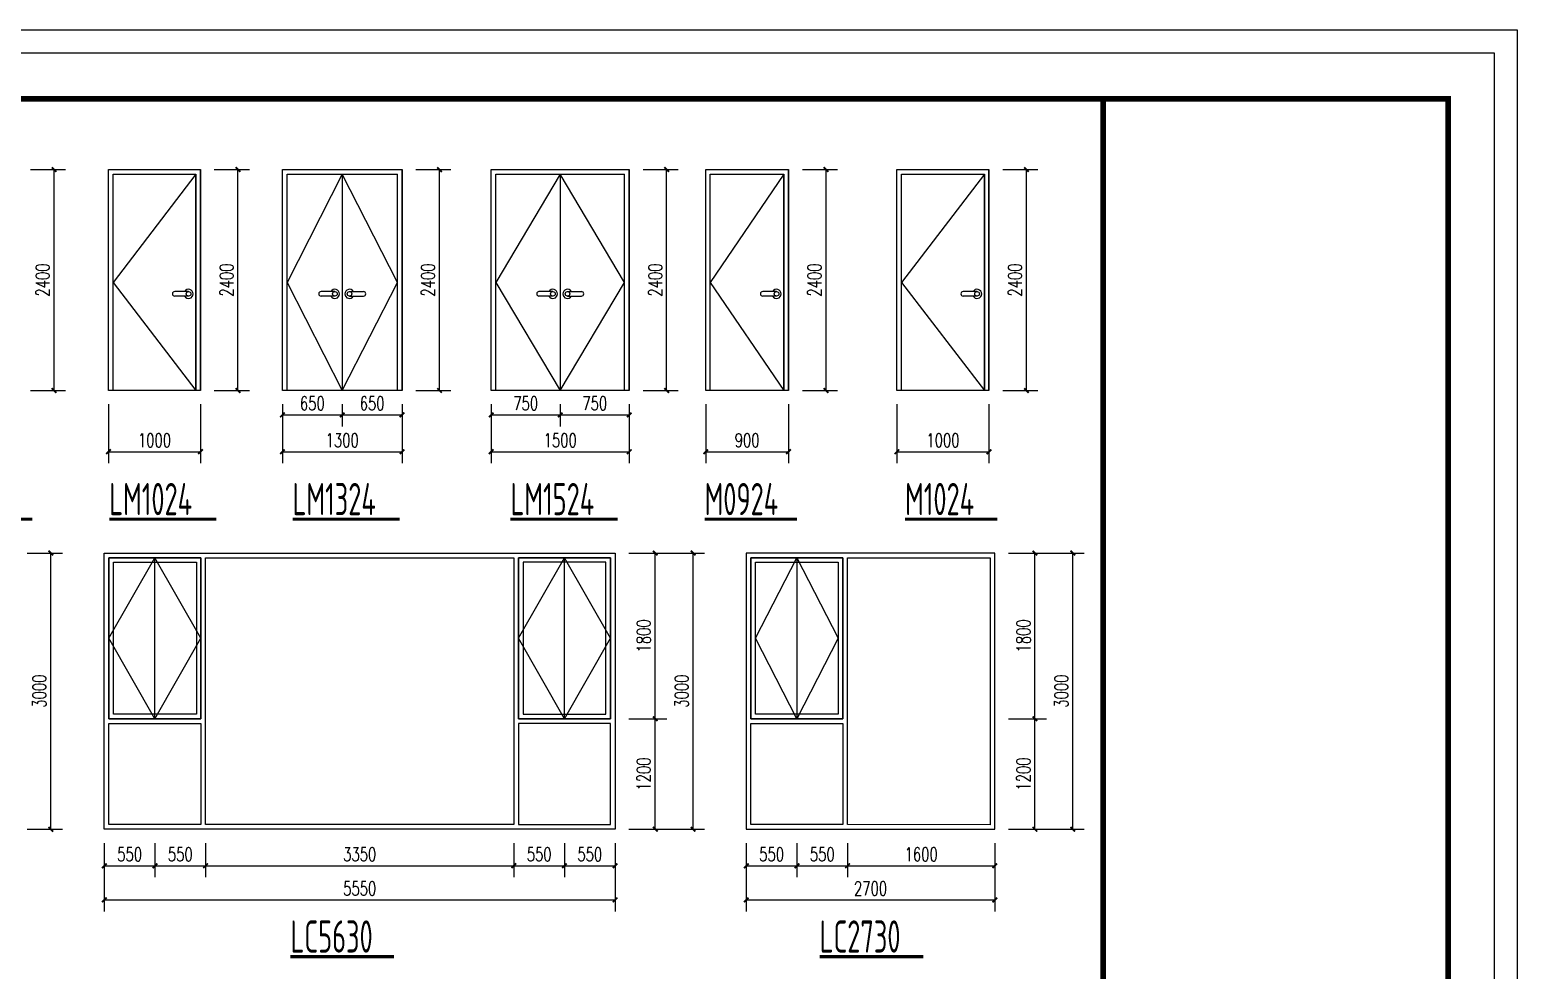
# Model space of a CAD drawing. Header units: millimetres. Extents: x -1048436 to -185795, y -983427 to 400387.
# Drawn here: x -619277 to -603114, y 361994 to 372211 of the extents above; entities that cross this region are included whole.
import ezdxf
from ezdxf.enums import TextEntityAlignment as Align

# ---------------------------------------------------------------- set-up
doc = ezdxf.new("R2010")
doc.units = ezdxf.units.MM
doc.header["$LTSCALE"] = 500
for name, color, linetype in [('C-SHET-TTLB', 11, 'Continuous'), ('DIM_SYMB', 3, 'Continuous'), ('PUB_DIM', 3, 'Continuous'), ('PUB_TEXT', 7, 'Continuous'), ('建-墙', 254, 'Continuous'), ('建-窗', 135, 'Continuous')]:
    doc.layers.add(name, color=color, linetype=linetype)
doc.styles.add('_TCH_DIM_T3', font='SIMPLEX', dxfattribs={"width": 0.705882, "bigfont": 'GBCBIG'})
doc.styles.add('ECADI', font='hzs.shx', dxfattribs={"width": 0.7, "bigfont": 'hztxt.shx'})
doc.styles.add('XD2008', font='xd-hzs.shx', dxfattribs={"width": 0.7, "bigfont": 'xd-hztxt.shx'})
doc.dimstyles.new('_TCH_ARCH&&50', dxfattribs={"dimtxt": 148.75, "dimasz": 50, "dimexe": 125, "dimexo": 150, "dimgap": 50, "dimtad": 1, "dimdec": 0, "dimzin": 0, "dimdsep": 46, "dimtxsty": '_TCH_DIM_T3', "dimblk": 'ARCHTICK', "dimcen": 0.09, "dimclrt": 7, "dimazin": 2, "dimtfac": 1, "dimtdec": 0, "dimtix": 1, "dimtmove": 2, "dimatfit": 3, "dimldrblk": 'ARCHTICK', "dimfxl": 1, "dimtolj": 1, "dimtzin": 0, "dimarcsym": 0})

# ---------------------------------------------------------------- blocks, each defined once
blk = doc.blocks.new('集团图框A1')
at = {"layer": 'C-SHET-TTLB'}
for points in [[(1095.85, -95.53), (1095.85, -699.53), (244.85, -699.53), (244.85, -95.53)], [(1090.85, -100.53), (1090.85, -694.53), (249.85, -694.53), (249.85, -100.53)]]:
    blk.add_lwpolyline(points, close=True, dxfattribs=at)
at = {"layer": 'C-SHET-TTLB', "const_width": 1.2}
blk.add_lwpolyline([(268.25, -110.53), (1080.85, -110.53), (1080.85, -684.53), (268.25, -684.53)], close=True, dxfattribs=at)
at = {"layer": 'C-SHET-TTLB'}
blk.add_lwpolyline([(1005.85, -110.53, 1.2, 1.2, 0), (1005.85, -684.53, 0.9, 0.9, 0)], format="xyseb", dxfattribs=at)
at = {"color": 2, "style": 'ECADI', "width": 0.7}
for tag, p in [('序号1', (1009.72, -381.88)), ('记要1', (1037.92, -381.9)), ('日期1', (1073.26, -381.71)), ('序号2', (1009.72, -387.77)), ('记要2', (1037.92, -387.79)), ('日期2', (1073.26, -387.6)), ('序号3', (1009.72, -393.63)), ('记要3', (1037.92, -393.65)), ('日期3', (1073.26, -393.46)), ('序号4', (1009.72, -399.51)), ('日期4', (1073.26, -399.35)), ('记要4', (1037.92, -399.53)), ('合作设计单位', (1042.53, -542.75)), ('审定人', (1041.84, -561.74)), ('审核人', (1041.84, -571.23)), ('设计总负责人', (1041.84, -580.99)), ('专业负责人', (1041.84, -591.72)), ('校对人', (1041.84, -601.96)), ('设计人', (1041.84, -611.83)), ('建设单位上', (1044.38, -619.93)), ('建设单位中', (1044.38, -623.89)), ('建设单位下', (1044.38, -627.74)), ('项目名称上', (1044.35, -632.3)), ('项目名称中', (1044.35, -636.38)), ('项目名称下', (1044.35, -640.33)), ('子项', (1043.59, -646.93)), ('图名上', (1044.47, -653.59)), ('图名中', (1044.47, -657.5)), ('图名下', (1044.47, -661.62)), ('工程编号', (1027.1, -667.58)), ('阶段', (1063.92, -667.61)), ('比例', (1025.96, -674.19)), ('专业', (1063.72, -673.97)), ('日期', (1026.1, -680.73)), ('图别、图号', (1066.05, -680.84))]:
    blk.add_attdef(tag, text='', height=3.5, dxfattribs=at).set_placement(p, align=Align.MIDDLE)
blk = doc.blocks.new('A1')
blk.add_blockref('集团图框A1', (-609654.51, -640037.88))
blk = doc.blocks.new('_ArchTick')
at = {"color": 0, "linetype": 'ByBlock', "const_width": 0.4}
blk.add_lwpolyline([(-0.5, -0.5), (0.5, 0.5)], dxfattribs=at)
blk = doc.blocks.new('*D410')
at = {"layer": 'Defpoints', "color": 0, "transparency": 16777216}
for p in [(-609854, 368292), (-608854, 368292), (-608854, 367627)]:
    blk.add_point(p, dxfattribs=at)
at = {"layer": 'PUB_DIM', "color": 0, "lineweight": -2, "transparency": 16777216}
for p, q in [((-609854, 368142), (-609854, 367502)), ((-608854, 368142), (-608854, 367502)), ((-609854, 367627), (-608854, 367627))]:
    blk.add_line(p, q, dxfattribs=at)
at = {"layer": 'PUB_DIM', "color": 0, "lineweight": -2, "transparency": 16777216, "xscale": 50, "yscale": 50, "zscale": 50, "rotation": 180}
blk.add_blockref('_ArchTick', (-609854, 367627), dxfattribs=at)
at = {"layer": 'PUB_DIM', "color": 0, "lineweight": -2, "transparency": 16777216, "xscale": 50, "yscale": 50, "zscale": 50}
blk.add_blockref('_ArchTick', (-608854, 367627), dxfattribs=at)
at = {"layer": 'PUB_DIM', "color": 7, "transparency": 16777216, "insert": (-609354, 367752), "char_height": 148.8, "attachment_point": 5, "style": '_TCH_DIM_T3'}
blk.add_mtext('\\A1;1000', dxfattribs=at)
blk = doc.blocks.new('*D411')
at = {"layer": 'Defpoints', "color": 0, "transparency": 16777216}
for p in [(-608854, 370692), (-608447, 370692), (-608854, 368292)]:
    blk.add_point(p, dxfattribs=at)
at = {"layer": 'PUB_DIM', "color": 0, "lineweight": -2, "transparency": 16777216}
for p, q in [((-608704, 370692), (-608322, 370692)), ((-608447, 368292), (-608447, 370692)), ((-608704, 368292), (-608322, 368292))]:
    blk.add_line(p, q, dxfattribs=at)
at = {"layer": 'PUB_DIM', "color": 0, "lineweight": -2, "transparency": 16777216, "xscale": 50, "yscale": 50, "zscale": 50}
for p, rotation in [((-608447, 370692), 90), ((-608447, 368292), 270)]:
    blk.add_blockref('_ArchTick', p, dxfattribs=dict(at, rotation=rotation))
at = {"layer": 'PUB_DIM', "color": 7, "transparency": 16777216, "insert": (-608571, 369492), "char_height": 148.8, "attachment_point": 5, "rotation": 90, "style": '_TCH_DIM_T3'}
blk.add_mtext('\\A1;2400', dxfattribs=at)
blk = doc.blocks.new('*D414')
at = {"layer": 'Defpoints', "color": 0, "transparency": 16777216}
for p in [(-619455, 366526), (-619048, 366526), (-619455, 363526)]:
    blk.add_point(p, dxfattribs=at)
at = {"layer": 'PUB_DIM', "color": 0, "lineweight": -2, "transparency": 16777216}
for p, q in [((-619305, 366526), (-618923, 366526)), ((-619048, 363526), (-619048, 366526)), ((-619305, 363526), (-618923, 363526))]:
    blk.add_line(p, q, dxfattribs=at)
at = {"layer": 'PUB_DIM', "color": 0, "lineweight": -2, "transparency": 16777216, "xscale": 50, "yscale": 50, "zscale": 50}
for p, rotation in [((-619048, 366526), 90), ((-619048, 363526), 270)]:
    blk.add_blockref('_ArchTick', p, dxfattribs=dict(at, rotation=rotation))
at = {"layer": 'PUB_DIM', "color": 7, "transparency": 16777216, "insert": (-619173, 365026), "char_height": 148.8, "attachment_point": 5, "rotation": 90, "style": '_TCH_DIM_T3'}
blk.add_mtext('\\A1;3000', dxfattribs=at)
blk = doc.blocks.new('*D461')
at = {"layer": 'Defpoints', "color": 0, "transparency": 16777216}
for p in [(-614263, 368292), (-612763, 368292), (-612763, 367627)]:
    blk.add_point(p, dxfattribs=at)
at = {"layer": 'PUB_DIM', "color": 0, "lineweight": -2, "transparency": 16777216}
for p, q in [((-614263, 368142), (-614263, 367502)), ((-612763, 368142), (-612763, 367502)), ((-614263, 367627), (-612763, 367627))]:
    blk.add_line(p, q, dxfattribs=at)
at = {"layer": 'PUB_DIM', "color": 0, "lineweight": -2, "transparency": 16777216, "xscale": 50, "yscale": 50, "zscale": 50, "rotation": 180}
blk.add_blockref('_ArchTick', (-614263, 367627), dxfattribs=at)
at = {"layer": 'PUB_DIM', "color": 0, "lineweight": -2, "transparency": 16777216, "xscale": 50, "yscale": 50, "zscale": 50}
blk.add_blockref('_ArchTick', (-612763, 367627), dxfattribs=at)
at = {"layer": 'PUB_DIM', "color": 7, "transparency": 16777216, "insert": (-613513, 367752), "char_height": 148.8, "attachment_point": 5, "style": '_TCH_DIM_T3'}
blk.add_mtext('\\A1;1500', dxfattribs=at)
blk = doc.blocks.new('*D462')
at = {"layer": 'Defpoints', "color": 0, "transparency": 16777216}
for p in [(-614263, 368292), (-613513, 368292), (-613513, 368027)]:
    blk.add_point(p, dxfattribs=at)
at = {"layer": 'PUB_DIM', "color": 0, "lineweight": -2, "transparency": 16777216}
for p, q in [((-614263, 368142), (-614263, 367902)), ((-613513, 368142), (-613513, 367902)), ((-614263, 368027), (-613513, 368027))]:
    blk.add_line(p, q, dxfattribs=at)
at = {"layer": 'PUB_DIM', "color": 0, "lineweight": -2, "transparency": 16777216, "xscale": 50, "yscale": 50, "zscale": 50, "rotation": 180}
blk.add_blockref('_ArchTick', (-614263, 368027), dxfattribs=at)
at = {"layer": 'PUB_DIM', "color": 0, "lineweight": -2, "transparency": 16777216, "xscale": 50, "yscale": 50, "zscale": 50}
blk.add_blockref('_ArchTick', (-613513, 368027), dxfattribs=at)
at = {"layer": 'PUB_DIM', "color": 7, "transparency": 16777216, "insert": (-613888, 368152), "char_height": 148.8, "attachment_point": 5, "style": '_TCH_DIM_T3'}
blk.add_mtext('\\A1;750', dxfattribs=at)
blk = doc.blocks.new('*D463')
at = {"layer": 'Defpoints', "color": 0, "transparency": 16777216}
for p in [(-613513, 368292), (-612763, 368292), (-612763, 368027)]:
    blk.add_point(p, dxfattribs=at)
at = {"layer": 'PUB_DIM', "color": 0, "lineweight": -2, "transparency": 16777216}
for p, q in [((-613513, 368142), (-613513, 367902)), ((-612763, 368142), (-612763, 367902)), ((-613513, 368027), (-612763, 368027))]:
    blk.add_line(p, q, dxfattribs=at)
at = {"layer": 'PUB_DIM', "color": 0, "lineweight": -2, "transparency": 16777216, "xscale": 50, "yscale": 50, "zscale": 50, "rotation": 180}
blk.add_blockref('_ArchTick', (-613513, 368027), dxfattribs=at)
at = {"layer": 'PUB_DIM', "color": 0, "lineweight": -2, "transparency": 16777216, "xscale": 50, "yscale": 50, "zscale": 50}
blk.add_blockref('_ArchTick', (-612763, 368027), dxfattribs=at)
at = {"layer": 'PUB_DIM', "color": 7, "transparency": 16777216, "insert": (-613138, 368152), "char_height": 148.8, "attachment_point": 5, "style": '_TCH_DIM_T3'}
blk.add_mtext('\\A1;750', dxfattribs=at)
blk = doc.blocks.new('*D464')
at = {"layer": 'Defpoints', "color": 0, "transparency": 16777216}
for p in [(-612763, 370692), (-612357, 370692), (-612763, 368292)]:
    blk.add_point(p, dxfattribs=at)
at = {"layer": 'PUB_DIM', "color": 0, "lineweight": -2, "transparency": 16777216}
for p, q in [((-612613, 370692), (-612232, 370692)), ((-612357, 368292), (-612357, 370692)), ((-612613, 368292), (-612232, 368292))]:
    blk.add_line(p, q, dxfattribs=at)
at = {"layer": 'PUB_DIM', "color": 0, "lineweight": -2, "transparency": 16777216, "xscale": 50, "yscale": 50, "zscale": 50}
for p, rotation in [((-612357, 370692), 90), ((-612357, 368292), 270)]:
    blk.add_blockref('_ArchTick', p, dxfattribs=dict(at, rotation=rotation))
at = {"layer": 'PUB_DIM', "color": 7, "transparency": 16777216, "insert": (-612481, 369492), "char_height": 148.8, "attachment_point": 5, "rotation": 90, "style": '_TCH_DIM_T3'}
blk.add_mtext('\\A1;2400', dxfattribs=at)
blk = doc.blocks.new('*D565')
at = {"layer": 'Defpoints', "color": 0, "transparency": 16777216}
for p in [(-608380, 366526), (-607943, 366526), (-608380, 363526)]:
    blk.add_point(p, dxfattribs=at)
at = {"layer": 'PUB_DIM', "color": 0, "lineweight": -2, "transparency": 16777216}
for p, q in [((-608230, 366526), (-607818, 366526)), ((-607943, 363526), (-607943, 366526)), ((-608230, 363526), (-607818, 363526))]:
    blk.add_line(p, q, dxfattribs=at)
at = {"layer": 'PUB_DIM', "color": 0, "lineweight": -2, "transparency": 16777216, "xscale": 50, "yscale": 50, "zscale": 50}
for p, rotation in [((-607943, 366526), 90), ((-607943, 363526), 270)]:
    blk.add_blockref('_ArchTick', p, dxfattribs=dict(at, rotation=rotation))
at = {"layer": 'PUB_DIM', "color": 7, "transparency": 16777216, "insert": (-608068, 365026), "char_height": 148.8, "attachment_point": 5, "rotation": 90, "style": '_TCH_DIM_T3'}
blk.add_mtext('\\A1;3000', dxfattribs=at)
blk = doc.blocks.new('*D566')
at = {"layer": 'Defpoints', "color": 0, "transparency": 16777216}
for p in [(-608791, 364726), (-608355, 364726), (-608791, 363526)]:
    blk.add_point(p, dxfattribs=at)
at = {"layer": 'PUB_DIM', "color": 0, "lineweight": -2, "transparency": 16777216}
for p, q in [((-608641, 364726), (-608230, 364726)), ((-608355, 363526), (-608355, 364726)), ((-608641, 363526), (-608230, 363526))]:
    blk.add_line(p, q, dxfattribs=at)
at = {"layer": 'PUB_DIM', "color": 0, "lineweight": -2, "transparency": 16777216, "xscale": 50, "yscale": 50, "zscale": 50}
for p, rotation in [((-608355, 364726), 90), ((-608355, 363526), 270)]:
    blk.add_blockref('_ArchTick', p, dxfattribs=dict(at, rotation=rotation))
at = {"layer": 'PUB_DIM', "color": 7, "transparency": 16777216, "insert": (-608479, 364126), "char_height": 148.8, "attachment_point": 5, "rotation": 90, "style": '_TCH_DIM_T3'}
blk.add_mtext('\\A1;1200', dxfattribs=at)
blk = doc.blocks.new('*D567')
at = {"layer": 'Defpoints', "color": 0, "transparency": 16777216}
for p in [(-608791, 366526), (-608355, 366526), (-608791, 364726)]:
    blk.add_point(p, dxfattribs=at)
at = {"layer": 'PUB_DIM', "color": 0, "lineweight": -2, "transparency": 16777216}
for p, q in [((-608641, 366526), (-608230, 366526)), ((-608355, 364726), (-608355, 366526)), ((-608641, 364726), (-608230, 364726))]:
    blk.add_line(p, q, dxfattribs=at)
at = {"layer": 'PUB_DIM', "color": 0, "lineweight": -2, "transparency": 16777216, "xscale": 50, "yscale": 50, "zscale": 50}
for p, rotation in [((-608355, 366526), 90), ((-608355, 364726), 270)]:
    blk.add_blockref('_ArchTick', p, dxfattribs=dict(at, rotation=rotation))
at = {"layer": 'PUB_DIM', "color": 7, "transparency": 16777216, "insert": (-608479, 365626), "char_height": 148.8, "attachment_point": 5, "rotation": 90, "style": '_TCH_DIM_T3'}
blk.add_mtext('\\A1;1800', dxfattribs=at)
blk = doc.blocks.new('*D568')
at = {"layer": 'Defpoints', "color": 0, "transparency": 16777216}
for p in [(-611491, 363154), (-608791, 363154), (-608791, 362758)]:
    blk.add_point(p, dxfattribs=at)
at = {"layer": 'PUB_DIM', "color": 0, "lineweight": -2, "transparency": 16777216}
for p, q in [((-611491, 363004), (-611491, 362633)), ((-608791, 363004), (-608791, 362633)), ((-611491, 362758), (-608791, 362758))]:
    blk.add_line(p, q, dxfattribs=at)
at = {"layer": 'PUB_DIM', "color": 0, "lineweight": -2, "transparency": 16777216, "xscale": 50, "yscale": 50, "zscale": 50, "rotation": 180}
blk.add_blockref('_ArchTick', (-611491, 362758), dxfattribs=at)
at = {"layer": 'PUB_DIM', "color": 0, "lineweight": -2, "transparency": 16777216, "xscale": 50, "yscale": 50, "zscale": 50}
blk.add_blockref('_ArchTick', (-608791, 362758), dxfattribs=at)
at = {"layer": 'PUB_DIM', "color": 7, "transparency": 16777216, "insert": (-610141, 362882), "char_height": 148.8, "attachment_point": 5, "style": '_TCH_DIM_T3'}
blk.add_mtext('\\A1;2700', dxfattribs=at)
blk = doc.blocks.new('*D569')
at = {"layer": 'Defpoints', "color": 0, "transparency": 16777216}
for p in [(-611491, 363526), (-610941, 363526), (-610941, 363129)]:
    blk.add_point(p, dxfattribs=at)
at = {"layer": 'PUB_DIM', "color": 0, "lineweight": -2, "transparency": 16777216}
for p, q in [((-611491, 363376), (-611491, 363004)), ((-610941, 363376), (-610941, 363004)), ((-611491, 363129), (-610941, 363129))]:
    blk.add_line(p, q, dxfattribs=at)
at = {"layer": 'PUB_DIM', "color": 0, "lineweight": -2, "transparency": 16777216, "xscale": 50, "yscale": 50, "zscale": 50, "rotation": 180}
blk.add_blockref('_ArchTick', (-611491, 363129), dxfattribs=at)
at = {"layer": 'PUB_DIM', "color": 0, "lineweight": -2, "transparency": 16777216, "xscale": 50, "yscale": 50, "zscale": 50}
blk.add_blockref('_ArchTick', (-610941, 363129), dxfattribs=at)
at = {"layer": 'PUB_DIM', "color": 7, "transparency": 16777216, "insert": (-611216, 363254), "char_height": 148.8, "attachment_point": 5, "style": '_TCH_DIM_T3'}
blk.add_mtext('\\A1;550', dxfattribs=at)
blk = doc.blocks.new('*D570')
at = {"layer": 'Defpoints', "color": 0, "transparency": 16777216}
for p in [(-610941, 363526), (-610391, 363526), (-610391, 363129)]:
    blk.add_point(p, dxfattribs=at)
at = {"layer": 'PUB_DIM', "color": 0, "lineweight": -2, "transparency": 16777216}
for p, q in [((-610941, 363376), (-610941, 363004)), ((-610391, 363376), (-610391, 363004)), ((-610941, 363129), (-610391, 363129))]:
    blk.add_line(p, q, dxfattribs=at)
at = {"layer": 'PUB_DIM', "color": 0, "lineweight": -2, "transparency": 16777216, "xscale": 50, "yscale": 50, "zscale": 50, "rotation": 180}
blk.add_blockref('_ArchTick', (-610941, 363129), dxfattribs=at)
at = {"layer": 'PUB_DIM', "color": 0, "lineweight": -2, "transparency": 16777216, "xscale": 50, "yscale": 50, "zscale": 50}
blk.add_blockref('_ArchTick', (-610391, 363129), dxfattribs=at)
at = {"layer": 'PUB_DIM', "color": 7, "transparency": 16777216, "insert": (-610666, 363254), "char_height": 148.8, "attachment_point": 5, "style": '_TCH_DIM_T3'}
blk.add_mtext('\\A1;550', dxfattribs=at)
blk = doc.blocks.new('*D571')
at = {"layer": 'Defpoints', "color": 0, "transparency": 16777216}
for p in [(-610391, 363526), (-608791, 363526), (-608791, 363129)]:
    blk.add_point(p, dxfattribs=at)
at = {"layer": 'PUB_DIM', "color": 0, "lineweight": -2, "transparency": 16777216}
for p, q in [((-610391, 363376), (-610391, 363004)), ((-608791, 363376), (-608791, 363004)), ((-610391, 363129), (-608791, 363129))]:
    blk.add_line(p, q, dxfattribs=at)
at = {"layer": 'PUB_DIM', "color": 0, "lineweight": -2, "transparency": 16777216, "xscale": 50, "yscale": 50, "zscale": 50, "rotation": 180}
blk.add_blockref('_ArchTick', (-610391, 363129), dxfattribs=at)
at = {"layer": 'PUB_DIM', "color": 0, "lineweight": -2, "transparency": 16777216, "xscale": 50, "yscale": 50, "zscale": 50}
blk.add_blockref('_ArchTick', (-608791, 363129), dxfattribs=at)
at = {"layer": 'PUB_DIM', "color": 7, "transparency": 16777216, "insert": (-609591, 363254), "char_height": 148.8, "attachment_point": 5, "style": '_TCH_DIM_T3'}
blk.add_mtext('\\A1;1600', dxfattribs=at)
blk = doc.blocks.new('*D572')
at = {"layer": 'Defpoints', "color": 0, "transparency": 16777216}
for p in [(-612505, 366526), (-612069, 366526), (-612505, 363526)]:
    blk.add_point(p, dxfattribs=at)
at = {"layer": 'PUB_DIM', "color": 0, "lineweight": -2, "transparency": 16777216}
for p, q in [((-612355, 366526), (-611944, 366526)), ((-612069, 363526), (-612069, 366526)), ((-612355, 363526), (-611944, 363526))]:
    blk.add_line(p, q, dxfattribs=at)
at = {"layer": 'PUB_DIM', "color": 0, "lineweight": -2, "transparency": 16777216, "xscale": 50, "yscale": 50, "zscale": 50}
for p, rotation in [((-612069, 366526), 90), ((-612069, 363526), 270)]:
    blk.add_blockref('_ArchTick', p, dxfattribs=dict(at, rotation=rotation))
at = {"layer": 'PUB_DIM', "color": 7, "transparency": 16777216, "insert": (-612193, 365026), "char_height": 148.8, "attachment_point": 5, "rotation": 90, "style": '_TCH_DIM_T3'}
blk.add_mtext('\\A1;3000', dxfattribs=at)
blk = doc.blocks.new('*D573')
at = {"layer": 'Defpoints', "color": 0, "transparency": 16777216}
for p in [(-612917, 364726), (-612480, 364726), (-612917, 363526)]:
    blk.add_point(p, dxfattribs=at)
at = {"layer": 'PUB_DIM', "color": 0, "lineweight": -2, "transparency": 16777216}
for p, q in [((-612767, 364726), (-612355, 364726)), ((-612480, 363526), (-612480, 364726)), ((-612767, 363526), (-612355, 363526))]:
    blk.add_line(p, q, dxfattribs=at)
at = {"layer": 'PUB_DIM', "color": 0, "lineweight": -2, "transparency": 16777216, "xscale": 50, "yscale": 50, "zscale": 50}
for p, rotation in [((-612480, 364726), 90), ((-612480, 363526), 270)]:
    blk.add_blockref('_ArchTick', p, dxfattribs=dict(at, rotation=rotation))
at = {"layer": 'PUB_DIM', "color": 7, "transparency": 16777216, "insert": (-612605, 364126), "char_height": 148.8, "attachment_point": 5, "rotation": 90, "style": '_TCH_DIM_T3'}
blk.add_mtext('\\A1;1200', dxfattribs=at)
blk = doc.blocks.new('*D574')
at = {"layer": 'Defpoints', "color": 0, "transparency": 16777216}
for p in [(-612917, 366526), (-612480, 366526), (-612917, 364726)]:
    blk.add_point(p, dxfattribs=at)
at = {"layer": 'PUB_DIM', "color": 0, "lineweight": -2, "transparency": 16777216}
for p, q in [((-612767, 366526), (-612355, 366526)), ((-612480, 364726), (-612480, 366526)), ((-612767, 364726), (-612355, 364726))]:
    blk.add_line(p, q, dxfattribs=at)
at = {"layer": 'PUB_DIM', "color": 0, "lineweight": -2, "transparency": 16777216, "xscale": 50, "yscale": 50, "zscale": 50}
for p, rotation in [((-612480, 366526), 90), ((-612480, 364726), 270)]:
    blk.add_blockref('_ArchTick', p, dxfattribs=dict(at, rotation=rotation))
at = {"layer": 'PUB_DIM', "color": 7, "transparency": 16777216, "insert": (-612605, 365626), "char_height": 148.8, "attachment_point": 5, "rotation": 90, "style": '_TCH_DIM_T3'}
blk.add_mtext('\\A1;1800', dxfattribs=at)
blk = doc.blocks.new('*D575')
at = {"layer": 'Defpoints', "color": 0, "transparency": 16777216}
for p in [(-618467, 363154), (-612917, 363154), (-612917, 362758)]:
    blk.add_point(p, dxfattribs=at)
at = {"layer": 'PUB_DIM', "color": 0, "lineweight": -2, "transparency": 16777216}
for p, q in [((-618467, 363004), (-618467, 362633)), ((-612917, 363004), (-612917, 362633)), ((-618467, 362758), (-612917, 362758))]:
    blk.add_line(p, q, dxfattribs=at)
at = {"layer": 'PUB_DIM', "color": 0, "lineweight": -2, "transparency": 16777216, "xscale": 50, "yscale": 50, "zscale": 50, "rotation": 180}
blk.add_blockref('_ArchTick', (-618467, 362758), dxfattribs=at)
at = {"layer": 'PUB_DIM', "color": 0, "lineweight": -2, "transparency": 16777216, "xscale": 50, "yscale": 50, "zscale": 50}
blk.add_blockref('_ArchTick', (-612917, 362758), dxfattribs=at)
at = {"layer": 'PUB_DIM', "color": 7, "transparency": 16777216, "insert": (-615692, 362882), "char_height": 148.8, "attachment_point": 5, "style": '_TCH_DIM_T3'}
blk.add_mtext('\\A1;5550', dxfattribs=at)
blk = doc.blocks.new('*D576')
at = {"layer": 'Defpoints', "color": 0, "transparency": 16777216}
for p in [(-618467, 363526), (-617917, 363526), (-617917, 363129)]:
    blk.add_point(p, dxfattribs=at)
at = {"layer": 'PUB_DIM', "color": 0, "lineweight": -2, "transparency": 16777216}
for p, q in [((-618467, 363376), (-618467, 363004)), ((-617917, 363376), (-617917, 363004)), ((-618467, 363129), (-617917, 363129))]:
    blk.add_line(p, q, dxfattribs=at)
at = {"layer": 'PUB_DIM', "color": 0, "lineweight": -2, "transparency": 16777216, "xscale": 50, "yscale": 50, "zscale": 50, "rotation": 180}
blk.add_blockref('_ArchTick', (-618467, 363129), dxfattribs=at)
at = {"layer": 'PUB_DIM', "color": 0, "lineweight": -2, "transparency": 16777216, "xscale": 50, "yscale": 50, "zscale": 50}
blk.add_blockref('_ArchTick', (-617917, 363129), dxfattribs=at)
at = {"layer": 'PUB_DIM', "color": 7, "transparency": 16777216, "insert": (-618192, 363254), "char_height": 148.8, "attachment_point": 5, "style": '_TCH_DIM_T3'}
blk.add_mtext('\\A1;550', dxfattribs=at)
blk = doc.blocks.new('*D577')
at = {"layer": 'Defpoints', "color": 0, "transparency": 16777216}
for p in [(-617917, 363526), (-617367, 363526), (-617367, 363129)]:
    blk.add_point(p, dxfattribs=at)
at = {"layer": 'PUB_DIM', "color": 0, "lineweight": -2, "transparency": 16777216}
for p, q in [((-617917, 363376), (-617917, 363004)), ((-617367, 363376), (-617367, 363004)), ((-617917, 363129), (-617367, 363129))]:
    blk.add_line(p, q, dxfattribs=at)
at = {"layer": 'PUB_DIM', "color": 0, "lineweight": -2, "transparency": 16777216, "xscale": 50, "yscale": 50, "zscale": 50, "rotation": 180}
blk.add_blockref('_ArchTick', (-617917, 363129), dxfattribs=at)
at = {"layer": 'PUB_DIM', "color": 0, "lineweight": -2, "transparency": 16777216, "xscale": 50, "yscale": 50, "zscale": 50}
blk.add_blockref('_ArchTick', (-617367, 363129), dxfattribs=at)
at = {"layer": 'PUB_DIM', "color": 7, "transparency": 16777216, "insert": (-617642, 363254), "char_height": 148.8, "attachment_point": 5, "style": '_TCH_DIM_T3'}
blk.add_mtext('\\A1;550', dxfattribs=at)
blk = doc.blocks.new('*D578')
at = {"layer": 'Defpoints', "color": 0, "transparency": 16777216}
for p in [(-617367, 363526), (-614017, 363526), (-614017, 363129)]:
    blk.add_point(p, dxfattribs=at)
at = {"layer": 'PUB_DIM', "color": 0, "lineweight": -2, "transparency": 16777216}
for p, q in [((-617367, 363376), (-617367, 363004)), ((-614017, 363376), (-614017, 363004)), ((-617367, 363129), (-614017, 363129))]:
    blk.add_line(p, q, dxfattribs=at)
at = {"layer": 'PUB_DIM', "color": 0, "lineweight": -2, "transparency": 16777216, "xscale": 50, "yscale": 50, "zscale": 50, "rotation": 180}
blk.add_blockref('_ArchTick', (-617367, 363129), dxfattribs=at)
at = {"layer": 'PUB_DIM', "color": 0, "lineweight": -2, "transparency": 16777216, "xscale": 50, "yscale": 50, "zscale": 50}
blk.add_blockref('_ArchTick', (-614017, 363129), dxfattribs=at)
at = {"layer": 'PUB_DIM', "color": 7, "transparency": 16777216, "insert": (-615692, 363254), "char_height": 148.8, "attachment_point": 5, "style": '_TCH_DIM_T3'}
blk.add_mtext('\\A1;3350', dxfattribs=at)
blk = doc.blocks.new('*D579')
at = {"layer": 'Defpoints', "color": 0, "transparency": 16777216}
for p in [(-614017, 363526), (-613467, 363526), (-613467, 363129)]:
    blk.add_point(p, dxfattribs=at)
at = {"layer": 'PUB_DIM', "color": 0, "lineweight": -2, "transparency": 16777216}
for p, q in [((-614017, 363376), (-614017, 363004)), ((-613467, 363376), (-613467, 363004)), ((-614017, 363129), (-613467, 363129))]:
    blk.add_line(p, q, dxfattribs=at)
at = {"layer": 'PUB_DIM', "color": 0, "lineweight": -2, "transparency": 16777216, "xscale": 50, "yscale": 50, "zscale": 50, "rotation": 180}
blk.add_blockref('_ArchTick', (-614017, 363129), dxfattribs=at)
at = {"layer": 'PUB_DIM', "color": 0, "lineweight": -2, "transparency": 16777216, "xscale": 50, "yscale": 50, "zscale": 50}
blk.add_blockref('_ArchTick', (-613467, 363129), dxfattribs=at)
at = {"layer": 'PUB_DIM', "color": 7, "transparency": 16777216, "insert": (-613742, 363254), "char_height": 148.8, "attachment_point": 5, "style": '_TCH_DIM_T3'}
blk.add_mtext('\\A1;550', dxfattribs=at)
blk = doc.blocks.new('*D580')
at = {"layer": 'Defpoints', "color": 0, "transparency": 16777216}
for p in [(-613467, 363526), (-612917, 363526), (-612917, 363129)]:
    blk.add_point(p, dxfattribs=at)
at = {"layer": 'PUB_DIM', "color": 0, "lineweight": -2, "transparency": 16777216}
for p, q in [((-613467, 363376), (-613467, 363004)), ((-612917, 363376), (-612917, 363004)), ((-613467, 363129), (-612917, 363129))]:
    blk.add_line(p, q, dxfattribs=at)
at = {"layer": 'PUB_DIM', "color": 0, "lineweight": -2, "transparency": 16777216, "xscale": 50, "yscale": 50, "zscale": 50, "rotation": 180}
blk.add_blockref('_ArchTick', (-613467, 363129), dxfattribs=at)
at = {"layer": 'PUB_DIM', "color": 0, "lineweight": -2, "transparency": 16777216, "xscale": 50, "yscale": 50, "zscale": 50}
blk.add_blockref('_ArchTick', (-612917, 363129), dxfattribs=at)
at = {"layer": 'PUB_DIM', "color": 7, "transparency": 16777216, "insert": (-613192, 363254), "char_height": 148.8, "attachment_point": 5, "style": '_TCH_DIM_T3'}
blk.add_mtext('\\A1;550', dxfattribs=at)
blk = doc.blocks.new('*D586')
at = {"layer": 'Defpoints', "color": 0, "transparency": 16777216}
for p in [(-611932, 368292), (-611032, 368292), (-611032, 367627)]:
    blk.add_point(p, dxfattribs=at)
at = {"layer": 'PUB_DIM', "color": 0, "lineweight": -2, "transparency": 16777216}
for p, q in [((-611932, 368142), (-611932, 367502)), ((-611032, 368142), (-611032, 367502)), ((-611932, 367627), (-611032, 367627))]:
    blk.add_line(p, q, dxfattribs=at)
at = {"layer": 'PUB_DIM', "color": 0, "lineweight": -2, "transparency": 16777216, "xscale": 50, "yscale": 50, "zscale": 50, "rotation": 180}
blk.add_blockref('_ArchTick', (-611932, 367627), dxfattribs=at)
at = {"layer": 'PUB_DIM', "color": 0, "lineweight": -2, "transparency": 16777216, "xscale": 50, "yscale": 50, "zscale": 50}
blk.add_blockref('_ArchTick', (-611032, 367627), dxfattribs=at)
at = {"layer": 'PUB_DIM', "color": 7, "transparency": 16777216, "insert": (-611482, 367752), "char_height": 148.8, "attachment_point": 5, "style": '_TCH_DIM_T3'}
blk.add_mtext('\\A1;900', dxfattribs=at)
blk = doc.blocks.new('*D587')
at = {"layer": 'Defpoints', "color": 0, "transparency": 16777216}
for p in [(-611032, 370692), (-610625, 370692), (-611032, 368292)]:
    blk.add_point(p, dxfattribs=at)
at = {"layer": 'PUB_DIM', "color": 0, "lineweight": -2, "transparency": 16777216}
for p, q in [((-610882, 370692), (-610500, 370692)), ((-610625, 368292), (-610625, 370692)), ((-610882, 368292), (-610500, 368292))]:
    blk.add_line(p, q, dxfattribs=at)
at = {"layer": 'PUB_DIM', "color": 0, "lineweight": -2, "transparency": 16777216, "xscale": 50, "yscale": 50, "zscale": 50}
for p, rotation in [((-610625, 370692), 90), ((-610625, 368292), 270)]:
    blk.add_blockref('_ArchTick', p, dxfattribs=dict(at, rotation=rotation))
at = {"layer": 'PUB_DIM', "color": 7, "transparency": 16777216, "insert": (-610750, 369492), "char_height": 148.8, "attachment_point": 5, "rotation": 90, "style": '_TCH_DIM_T3'}
blk.add_mtext('\\A1;2400', dxfattribs=at)
blk = doc.blocks.new('*D588')
at = {"layer": 'Defpoints', "color": 0, "transparency": 16777216}
for p in [(-616532, 368292), (-615232, 368292), (-615232, 367627)]:
    blk.add_point(p, dxfattribs=at)
at = {"layer": 'PUB_DIM', "color": 0, "lineweight": -2, "transparency": 16777216}
for p, q in [((-616532, 368142), (-616532, 367502)), ((-615232, 368142), (-615232, 367502)), ((-616532, 367627), (-615232, 367627))]:
    blk.add_line(p, q, dxfattribs=at)
at = {"layer": 'PUB_DIM', "color": 0, "lineweight": -2, "transparency": 16777216, "xscale": 50, "yscale": 50, "zscale": 50, "rotation": 180}
blk.add_blockref('_ArchTick', (-616532, 367627), dxfattribs=at)
at = {"layer": 'PUB_DIM', "color": 0, "lineweight": -2, "transparency": 16777216, "xscale": 50, "yscale": 50, "zscale": 50}
blk.add_blockref('_ArchTick', (-615232, 367627), dxfattribs=at)
at = {"layer": 'PUB_DIM', "color": 7, "transparency": 16777216, "insert": (-615882, 367752), "char_height": 148.8, "attachment_point": 5, "style": '_TCH_DIM_T3'}
blk.add_mtext('\\A1;1300', dxfattribs=at)
blk = doc.blocks.new('*D589')
at = {"layer": 'Defpoints', "color": 0, "transparency": 16777216}
for p in [(-616532, 368292), (-615882, 368292), (-615882, 368027)]:
    blk.add_point(p, dxfattribs=at)
at = {"layer": 'PUB_DIM', "color": 0, "lineweight": -2, "transparency": 16777216}
for p, q in [((-616532, 368142), (-616532, 367902)), ((-615882, 368142), (-615882, 367902)), ((-616532, 368027), (-615882, 368027))]:
    blk.add_line(p, q, dxfattribs=at)
at = {"layer": 'PUB_DIM', "color": 0, "lineweight": -2, "transparency": 16777216, "xscale": 50, "yscale": 50, "zscale": 50, "rotation": 180}
blk.add_blockref('_ArchTick', (-616532, 368027), dxfattribs=at)
at = {"layer": 'PUB_DIM', "color": 0, "lineweight": -2, "transparency": 16777216, "xscale": 50, "yscale": 50, "zscale": 50}
blk.add_blockref('_ArchTick', (-615882, 368027), dxfattribs=at)
at = {"layer": 'PUB_DIM', "color": 7, "transparency": 16777216, "insert": (-616207, 368152), "char_height": 148.8, "attachment_point": 5, "style": '_TCH_DIM_T3'}
blk.add_mtext('\\A1;650', dxfattribs=at)
blk = doc.blocks.new('*D590')
at = {"layer": 'Defpoints', "color": 0, "transparency": 16777216}
for p in [(-615882, 368292), (-615232, 368292), (-615232, 368027)]:
    blk.add_point(p, dxfattribs=at)
at = {"layer": 'PUB_DIM', "color": 0, "lineweight": -2, "transparency": 16777216}
for p, q in [((-615882, 368142), (-615882, 367902)), ((-615232, 368142), (-615232, 367902)), ((-615882, 368027), (-615232, 368027))]:
    blk.add_line(p, q, dxfattribs=at)
at = {"layer": 'PUB_DIM', "color": 0, "lineweight": -2, "transparency": 16777216, "xscale": 50, "yscale": 50, "zscale": 50, "rotation": 180}
blk.add_blockref('_ArchTick', (-615882, 368027), dxfattribs=at)
at = {"layer": 'PUB_DIM', "color": 0, "lineweight": -2, "transparency": 16777216, "xscale": 50, "yscale": 50, "zscale": 50}
blk.add_blockref('_ArchTick', (-615232, 368027), dxfattribs=at)
at = {"layer": 'PUB_DIM', "color": 7, "transparency": 16777216, "insert": (-615557, 368152), "char_height": 148.8, "attachment_point": 5, "style": '_TCH_DIM_T3'}
blk.add_mtext('\\A1;650', dxfattribs=at)
blk = doc.blocks.new('*D591')
at = {"layer": 'Defpoints', "color": 0, "transparency": 16777216}
for p in [(-615232, 370692), (-614825, 370692), (-615232, 368292)]:
    blk.add_point(p, dxfattribs=at)
at = {"layer": 'PUB_DIM', "color": 0, "lineweight": -2, "transparency": 16777216}
for p, q in [((-615082, 370692), (-614700, 370692)), ((-614825, 368292), (-614825, 370692)), ((-615082, 368292), (-614700, 368292))]:
    blk.add_line(p, q, dxfattribs=at)
at = {"layer": 'PUB_DIM', "color": 0, "lineweight": -2, "transparency": 16777216, "xscale": 50, "yscale": 50, "zscale": 50}
for p, rotation in [((-614825, 370692), 90), ((-614825, 368292), 270)]:
    blk.add_blockref('_ArchTick', p, dxfattribs=dict(at, rotation=rotation))
at = {"layer": 'PUB_DIM', "color": 7, "transparency": 16777216, "insert": (-614949, 369492), "char_height": 148.8, "attachment_point": 5, "rotation": 90, "style": '_TCH_DIM_T3'}
blk.add_mtext('\\A1;2400', dxfattribs=at)
blk = doc.blocks.new('*D592')
at = {"layer": 'Defpoints', "color": 0, "transparency": 16777216}
for p in [(-618422, 368292), (-617422, 368292), (-617422, 367627)]:
    blk.add_point(p, dxfattribs=at)
at = {"layer": 'PUB_DIM', "color": 0, "lineweight": -2, "transparency": 16777216}
for p, q in [((-618422, 368142), (-618422, 367502)), ((-617422, 368142), (-617422, 367502)), ((-618422, 367627), (-617422, 367627))]:
    blk.add_line(p, q, dxfattribs=at)
at = {"layer": 'PUB_DIM', "color": 0, "lineweight": -2, "transparency": 16777216, "xscale": 50, "yscale": 50, "zscale": 50, "rotation": 180}
blk.add_blockref('_ArchTick', (-618422, 367627), dxfattribs=at)
at = {"layer": 'PUB_DIM', "color": 0, "lineweight": -2, "transparency": 16777216, "xscale": 50, "yscale": 50, "zscale": 50}
blk.add_blockref('_ArchTick', (-617422, 367627), dxfattribs=at)
at = {"layer": 'PUB_DIM', "color": 7, "transparency": 16777216, "insert": (-617922, 367752), "char_height": 148.8, "attachment_point": 5, "style": '_TCH_DIM_T3'}
blk.add_mtext('\\A1;1000', dxfattribs=at)
blk = doc.blocks.new('*D593')
at = {"layer": 'Defpoints', "color": 0, "transparency": 16777216}
for p in [(-617422, 370692), (-617015, 370692), (-617422, 368292)]:
    blk.add_point(p, dxfattribs=at)
at = {"layer": 'PUB_DIM', "color": 0, "lineweight": -2, "transparency": 16777216}
for p, q in [((-617272, 370692), (-616890, 370692)), ((-617015, 368292), (-617015, 370692)), ((-617272, 368292), (-616890, 368292))]:
    blk.add_line(p, q, dxfattribs=at)
at = {"layer": 'PUB_DIM', "color": 0, "lineweight": -2, "transparency": 16777216, "xscale": 50, "yscale": 50, "zscale": 50}
for p, rotation in [((-617015, 370692), 90), ((-617015, 368292), 270)]:
    blk.add_blockref('_ArchTick', p, dxfattribs=dict(at, rotation=rotation))
at = {"layer": 'PUB_DIM', "color": 7, "transparency": 16777216, "insert": (-617139, 369492), "char_height": 148.8, "attachment_point": 5, "rotation": 90, "style": '_TCH_DIM_T3'}
blk.add_mtext('\\A1;2400', dxfattribs=at)
blk = doc.blocks.new('*D595')
at = {"layer": 'Defpoints', "color": 0, "transparency": 16777216}
for p in [(-619420, 370692), (-619013, 370692), (-619420, 368292)]:
    blk.add_point(p, dxfattribs=at)
at = {"layer": 'PUB_DIM', "color": 0, "lineweight": -2, "transparency": 16777216}
for p, q in [((-619270, 370692), (-618888, 370692)), ((-619013, 368292), (-619013, 370692)), ((-619270, 368292), (-618888, 368292))]:
    blk.add_line(p, q, dxfattribs=at)
at = {"layer": 'PUB_DIM', "color": 0, "lineweight": -2, "transparency": 16777216, "xscale": 50, "yscale": 50, "zscale": 50}
for p, rotation in [((-619013, 370692), 90), ((-619013, 368292), 270)]:
    blk.add_blockref('_ArchTick', p, dxfattribs=dict(at, rotation=rotation))
at = {"layer": 'PUB_DIM', "color": 7, "transparency": 16777216, "insert": (-619138, 369492), "char_height": 148.8, "attachment_point": 5, "rotation": 90, "style": '_TCH_DIM_T3'}
blk.add_mtext('\\A1;2400', dxfattribs=at)

msp = doc.modelspace()

# ---------------------------------------------------------------- linework, layer by layer
at = {"layer": 'DIM_SYMB', "const_width": 35}
for points in [[(-620412.6, 366894.4), (-619249.6, 366894.4)], [(-618414.1, 366894.4), (-617251, 366894.4)], [(-616421.8, 366894.4), (-615258.7, 366894.4)], [(-614053.6, 366894.4), (-612890.5, 366894.4)], [(-611944.6, 366894.4), (-610941.7, 366894.4)], [(-609766, 366894.4), (-608763.2, 366894.4)], [(-616444.1, 362142.6), (-615318.7, 362142.6)], [(-610694, 362142.6), (-609568.6, 362142.6)]]:
    msp.add_lwpolyline(points, dxfattribs=at)
at = {"layer": '建-墙'}
for points in [[(-618421.8, 370691.9), (-617421.8, 370691.9), (-617421.8, 368291.9), (-618421.8, 368291.9)], [(-616531.7, 370691.9), (-615231.7, 370691.9), (-615231.7, 368291.9), (-616531.7, 368291.9)], [(-614263.5, 370691.9), (-612763.5, 370691.9), (-612763.5, 368291.9), (-614263.5, 368291.9)], [(-611932.4, 370691.9), (-611032.4, 370691.9), (-611032.4, 368291.9), (-611932.4, 368291.9)], [(-609853.9, 370691.9), (-608853.9, 370691.9), (-608853.9, 368291.9), (-609853.9, 368291.9)]]:
    msp.add_lwpolyline(points, close=True, dxfattribs=at)
at = {"layer": '建-窗'}
for p, q in [((-618421.8, 368291.9), (-618421.8, 370691.9)), ((-617471.8, 370641.9), (-618371.8, 369466.9)), ((-618371.8, 368291.9), (-618371.8, 370641.9)), ((-618371.8, 370641.9), (-617471.8, 370641.9)), ((-617471.8, 370641.9), (-617471.8, 368291.9)), ((-617471.8, 368291.9), (-617471.8, 370641.9)), ((-617421.8, 368291.9), (-617421.8, 370691.9)), ((-616531.7, 370691.9), (-615231.7, 370691.9)), ((-616531.7, 368291.9), (-616531.7, 370691.9)), ((-615881.7, 370641.9), (-616481.7, 369466.9)), ((-616481.7, 370641.9), (-615281.7, 370641.9)), ((-616481.7, 368291.9), (-616481.7, 370641.9)), ((-615281.7, 369466.9), (-615881.7, 370641.9)), ((-615881.7, 370641.9), (-615881.7, 368291.9)), ((-615281.7, 368291.9), (-615281.7, 370641.9)), ((-615231.7, 368291.9), (-615231.7, 370691.9)), ((-614263.5, 370691.9), (-612763.5, 370691.9)), ((-614263.5, 368291.9), (-614263.5, 370691.9)), ((-613513.5, 370641.9), (-614213.5, 369466.9)), ((-614213.5, 370641.9), (-612813.5, 370641.9)), ((-614213.5, 368291.9), (-614213.5, 370641.9)), ((-612813.5, 369466.9), (-613513.5, 370641.9)), ((-613513.5, 370641.9), (-613513.5, 368291.9)), ((-612813.5, 368291.9), (-612813.5, 370641.9)), ((-612763.5, 368291.9), (-612763.5, 370691.9)), ((-611932.4, 368291.9), (-611932.4, 370691.9)), ((-611082.4, 370641.9), (-611882.4, 369466.9)), ((-611882.4, 368291.9), (-611882.4, 370641.9)), ((-611882.4, 370641.9), (-611082.4, 370641.9)), ((-611082.4, 370641.9), (-611082.4, 368291.9)), ((-611082.4, 368291.9), (-611082.4, 370641.9)), ((-611032.4, 368291.9), (-611032.4, 370691.9)), ((-609853.9, 368291.9), (-609853.9, 370691.9)), ((-608903.9, 370641.9), (-609803.9, 369466.9)), ((-609803.9, 368291.9), (-609803.9, 370641.9)), ((-609803.9, 370641.9), (-608903.9, 370641.9)), ((-608903.9, 370641.9), (-608903.9, 368291.9)), ((-608903.9, 368291.9), (-608903.9, 370641.9)), ((-608853.9, 368291.9), (-608853.9, 370691.9)), ((-618371.8, 369466.9), (-617471.8, 368291.9)), ((-617551.1, 369366.9), (-617702.2, 369366.9)), ((-616481.7, 369466.9), (-615881.7, 368291.9)), ((-615961, 369366.9), (-616112.1, 369366.9)), ((-615881.7, 368291.9), (-615281.7, 369466.9)), ((-615802.4, 369366.9), (-615651.3, 369366.9)), ((-614213.5, 369466.9), (-613513.5, 368291.9)), ((-613592.8, 369366.9), (-613743.9, 369366.9)), ((-613513.5, 368291.9), (-612813.5, 369466.9)), ((-613434.1, 369366.9), (-613283, 369366.9)), ((-611882.4, 369466.9), (-611082.4, 368291.9)), ((-611161.7, 369366.9), (-611312.8, 369366.9)), ((-609803.9, 369466.9), (-608903.9, 368291.9)), ((-608983.2, 369366.9), (-609134.3, 369366.9)), ((-617551.1, 369316.9), (-617702.2, 369316.9)), ((-615961, 369316.9), (-616112.1, 369316.9)), ((-615802.4, 369316.9), (-615651.3, 369316.9)), ((-613592.8, 369316.9), (-613743.9, 369316.9)), ((-613434.1, 369316.9), (-613283, 369316.9)), ((-611161.7, 369316.9), (-611312.8, 369316.9)), ((-608983.2, 369316.9), (-609134.3, 369316.9))]:
    msp.add_line(p, q, dxfattribs=at)
at = {"layer": '建-窗', "linetype": 'Continuous'}
for p, q in [((-617917, 364725.8), (-617917, 366475.8)), ((-613467, 364725.8), (-613467, 366475.8)), ((-610941.4, 366475.8), (-610941.4, 364725.8)), ((-618417, 364725.8), (-617417, 364725.8)), ((-612967, 364725.8), (-613967, 364725.8)), ((-611441.4, 364725.8), (-610441.4, 364725.8))]:
    msp.add_line(p, q, dxfattribs=at)
for points in [[(-618467, 366525.8), (-612917, 366525.8), (-612917, 363525.8), (-618467, 363525.8)], [(-618417, 366475.8), (-617417, 366475.8), (-617417, 364725.8), (-618417, 364725.8)], [(-618417, 364725.8), (-617417, 364725.8), (-617417, 366475.8), (-618417, 366475.8)], [(-617367, 366475.8), (-614017, 366475.8), (-614017, 363575.8), (-617367, 363575.8)], [(-612967, 366475.8), (-613967, 366475.8), (-613967, 364725.8), (-612967, 364725.8)], [(-612967, 364725.8), (-613967, 364725.8), (-613967, 366475.8), (-612967, 366475.8)], [(-608791.4, 366525.8), (-611491.4, 366525.8), (-611491.4, 363525.8), (-608791.4, 363525.8)], [(-611441.4, 366475.8), (-610441.4, 366475.8), (-610441.4, 364725.8), (-611441.4, 364725.8)], [(-611441.4, 364725.8), (-610441.4, 364725.8), (-610441.4, 366475.8), (-611441.4, 366475.8)], [(-610391.4, 366475.8), (-608841.3, 366473.4), (-608841.3, 363573.4), (-610391.4, 363575.8)], [(-618367, 366425.8), (-617467, 366425.8), (-617467, 364775.8), (-618367, 364775.8)], [(-613017, 366425.8), (-613917, 366425.8), (-613917, 364775.8), (-613017, 364775.8)], [(-611391.4, 366425.8), (-610491.4, 366425.8), (-610491.4, 364775.8), (-611391.4, 364775.8)], [(-618417, 364675.8), (-617417, 364675.8), (-617417, 363575.8), (-618417, 363575.8)], [(-612967, 364675.8), (-613967, 364675.8), (-613967, 363575.8), (-612967, 363575.8)], [(-611441.4, 364675.8), (-610441.4, 364675.8), (-610441.4, 363575.8), (-611441.4, 363575.8)]]:
    msp.add_lwpolyline(points, close=True, dxfattribs=at)
for points in [[(-617917, 364725.8), (-618417, 365600.8), (-617917, 366475.8)], [(-617917, 364725.8), (-617417, 365600.8), (-617917, 366475.8)], [(-613467, 364725.8), (-613967, 365600.8), (-613467, 366475.8)], [(-613467, 364725.8), (-612967, 365600.8), (-613467, 366475.8)], [(-610941.5, 366475.8), (-610491.4, 365600.8), (-610941.4, 364725.8), (-611391.4, 365600.8), (-610941.4, 366475.8)]]:
    msp.add_lwpolyline(points, dxfattribs=at)
at = {"layer": '建-窗'}
for centre in [(-617551.1, 369341.9), (-615961, 369341.9), (-615802.4, 369341.9), (-613592.8, 369341.9), (-613434.1, 369341.9), (-611161.7, 369341.9), (-608983.2, 369341.9)]:
    msp.add_circle(centre, 25, dxfattribs=at)
for centre, radius, start, end in [((-617702.2, 369341.9), 25, 90, 270), ((-617551.1, 369341.9), 50, 210, 150), ((-616112.1, 369341.9), 25, 90, 270), ((-615961, 369341.9), 50, 210, 150), ((-615802.4, 369341.9), 50, 30, 330), ((-615651.3, 369341.9), 25, 270, 90), ((-613743.9, 369341.9), 25, 90, 270), ((-613592.8, 369341.9), 50, 210, 150), ((-613434.1, 369341.9), 50, 30, 330), ((-613283, 369341.9), 25, 270, 90), ((-611312.8, 369341.9), 25, 90, 270), ((-611161.7, 369341.9), 50, 210, 150), ((-609134.3, 369341.9), 25, 90, 270), ((-608983.2, 369341.9), 50, 210, 150)]:
    msp.add_arc(centre, radius, start, end, dxfattribs=at)

# ---------------------------------------------------------------- block references
at = {"xscale": 50, "yscale": 50, "zscale": 50}
msp.add_blockref('A1', (29824819.3, 32378881.2), dxfattribs=at)

# ---------------------------------------------------------------- texts
at = {"layer": 'PUB_TEXT', "style": 'XD2008', "width": 0.7}
for s, p in [('LM1024', (-618414.1, 366937.5)), ('LM1324', (-616421.8, 366937.5)), ('LM1524', (-614053.6, 366937.5)), ('M0924', (-611944.6, 366937.5)), ('M1024', (-609766, 366937.5)), ('LC5630', (-616444.1, 362185.7)), ('LC2730', (-610694, 362185.7))]:
    msp.add_text(s, height=350, dxfattribs=at).set_placement(p)

# ---------------------------------------------------------------- dimensions: what is measured, and where the dimension line sits
at = {"layer": 'PUB_DIM'}
for p1, p2, distance, picture, middle in [((-619420.3, 368291.9), (-619420.3, 370691.9), -406.9, '*D595', (-619137.8, 369491.9)), ((-617421.8, 368291.9), (-617421.8, 370691.9), -406.9, '*D593', (-617139.2, 369491.9)), ((-615231.7, 368291.9), (-615231.7, 370691.9), -406.9, '*D591', (-614949.2, 369491.9)), ((-612763.5, 368291.9), (-612763.5, 370691.9), -406.9, '*D464', (-612480.9, 369491.9)), ((-611032.4, 368291.9), (-611032.4, 370691.9), -406.9, '*D587', (-610749.8, 369491.9)), ((-608853.9, 368291.9), (-608853.9, 370691.9), -406.9, '*D411', (-608571.3, 369491.9)), ((-618421.8, 368291.9), (-617421.8, 368291.9), -664.6, '*D592', (-617921.8, 367751.7)), ((-616531.7, 368291.9), (-615231.7, 368291.9), -664.6, '*D588', (-615881.7, 367751.7)), ((-616531.7, 368291.9), (-615881.7, 368291.9), -264.6, '*D589', (-616206.7, 368151.7)), ((-615881.7, 368291.9), (-615231.7, 368291.9), -264.6, '*D590', (-615556.7, 368151.7)), ((-614263.5, 368291.9), (-612763.5, 368291.9), -664.6, '*D461', (-613513.5, 367751.7)), ((-614263.5, 368291.9), (-613513.5, 368291.9), -264.6, '*D462', (-613888.5, 368151.7)), ((-613513.5, 368291.9), (-612763.5, 368291.9), -264.6, '*D463', (-613138.5, 368151.7)), ((-611932.4, 368291.9), (-611032.4, 368291.9), -664.6, '*D586', (-611482.4, 367751.7)), ((-609853.9, 368291.9), (-608853.9, 368291.9), -664.6, '*D410', (-609353.9, 367751.7)), ((-619455.3, 363525.8), (-619455.3, 366525.8), -406.9, '*D414', (-619172.8, 365025.8)), ((-612917, 364725.8), (-612917, 366525.8), -436.6, '*D574', (-612604.8, 365625.8)), ((-612505.4, 363525.8), (-612505.4, 366525.8), -436.6, '*D572', (-612193.2, 365025.8)), ((-608791.4, 364725.8), (-608791.4, 366525.8), -436.6, '*D567', (-608479.2, 365625.8)), ((-608379.8, 363525.8), (-608379.8, 366525.8), -436.6, '*D565', (-608067.6, 365025.8)), ((-612917, 363525.8), (-612917, 364725.8), -436.6, '*D573', (-612604.8, 364125.8)), ((-608791.4, 363525.8), (-608791.4, 364725.8), -436.6, '*D566', (-608479.2, 364125.8)), ((-618467, 363525.8), (-617917, 363525.8), -396.6, '*D576', (-618192, 363253.6)), ((-617917, 363525.8), (-617367, 363525.8), -396.6, '*D577', (-617642, 363253.6)), ((-617367, 363525.8), (-614017, 363525.8), -396.6, '*D578', (-615692, 363253.6)), ((-614017, 363525.8), (-613467, 363525.8), -396.6, '*D579', (-613742, 363253.6)), ((-613467, 363525.8), (-612917, 363525.8), -396.6, '*D580', (-613192, 363253.6)), ((-611491.4, 363525.8), (-610941.4, 363525.8), -396.6, '*D569', (-611216.4, 363253.6)), ((-610941.4, 363525.8), (-610391.4, 363525.8), -396.6, '*D570', (-610666.4, 363253.6)), ((-610391.4, 363525.8), (-608791.4, 363525.8), -396.6, '*D571', (-609591.4, 363253.6)), ((-618467, 363154.2), (-612917, 363154.2), -396.6, '*D575', (-615692, 362882)), ((-611491.4, 363154.2), (-608791.4, 363154.2), -396.6, '*D568', (-610141.4, 362882))]:
    dim = msp.add_aligned_dim(p1=p1, p2=p2, distance=distance, dimstyle='_TCH_ARCH&&50', dxfattribs=at)
    dim.commit()
    dim.dimension.update_dxf_attribs({"geometry": picture, "text_midpoint": middle})

doc.saveas('drawing.dxf')
